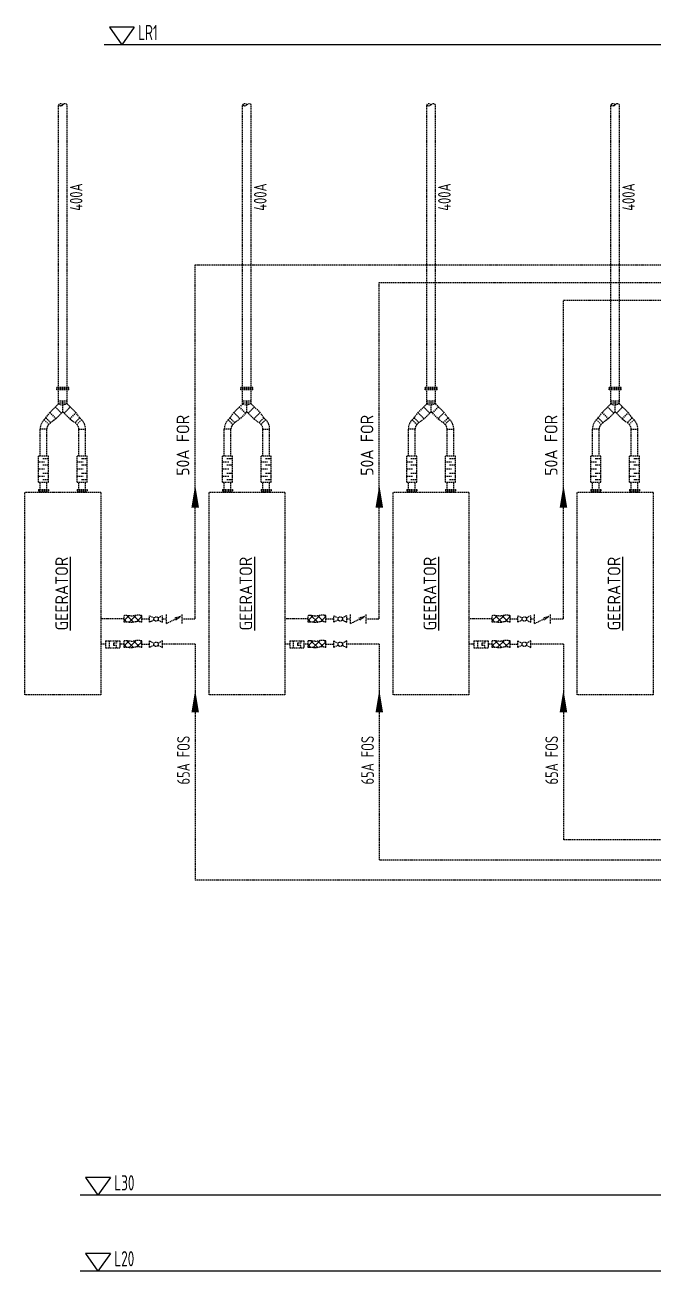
# Model space of a CAD drawing. Header units: millimetres. Extents: x 46 to 742, y 16 to 539.
# Drawn here: x 46.5 to 170.7, y 292.4 to 538.7 of the extents above; entities that cross this region are included whole.
import ezdxf
from ezdxf.enums import TextEntityAlignment as Align

# ---------------------------------------------------------------- set-up
doc = ezdxf.new("R2010")
doc.units = ezdxf.units.MM
doc.linetypes.add('HIDDEN', pattern=[0.375, 0.25, -0.125])
for name, color, linetype in [('7-F-TX', 2, 'Continuous'), ('E-RS-TXT', 3, 'Continuous'), ('G-ANNO-DIM', 2, 'Continuous'), ('G-ANNO-NPLT', 1, 'Continuous'), ('M-PIPE-FOR-F', 240, 'HIDDEN')]:
    doc.layers.add(name, color=color, linetype=linetype)
doc.styles.add('AA-TXT', font='iso.shx', dxfattribs={"width": 0.8, "bigfont": 'chineset.shx'})

msp = doc.modelspace()

# ---------------------------------------------------------------- hatches: boundary and pattern name
at = {"layer": 'M-PIPE-FOR-F', "linetype": 'HIDDEN'}
h = msp.add_hatch(dxfattribs=at)
h.set_pattern_fill('NET', color=252, scale=0.3, angle=45, style=0)
h.set_pattern_definition([(135, (576.0109, 62.0518), (0.6735192, 0.6735192), []), (45, (576.0109, 62.0518), (0.6735192, -0.6735192), [])])
edge = h.paths.add_edge_path()
edge.add_spline(control_points=[(66.07, 421.904), (66.261, 421.918), (66.763, 421.955), (67.693, 421.708), (68.667, 422.132), (69.333, 421.965), (69.574, 421.904)], knot_values=[0, 0, 0, 0, 0.5743149, 1.5064379, 2.8017053, 3.5340502, 3.5340502, 3.5340502, 3.5340502], degree=3, periodic=0)
edge.add_line((69.574, 421.904), (69.574, 420.622))
edge.add_spline(control_points=[(69.574, 420.622), (69.333, 420.683), (68.667, 420.85), (67.693, 420.426), (66.763, 420.673), (66.261, 420.636), (66.07, 420.622)], knot_values=[0, 0, 0, 0, 0.7323449, 2.0276123, 2.9597353, 3.5340502, 3.5340502, 3.5340502, 3.5340502], degree=3, periodic=0)
edge.add_line((66.07, 420.622), (66.07, 421.904))
h = msp.add_hatch(dxfattribs=at)
h.set_pattern_fill('NET', color=252, scale=0.3, angle=45, style=0)
h.set_pattern_definition([(135, (612.4267, 62.0518), (0.6735192, 0.6735192), []), (45, (612.4267, 62.0518), (0.6735192, -0.6735192), [])])
edge = h.paths.add_edge_path()
edge.add_spline(control_points=[(102.486, 421.904), (102.677, 421.918), (103.179, 421.955), (104.109, 421.708), (105.083, 422.132), (105.749, 421.965), (105.99, 421.904)], knot_values=[0, 0, 0, 0, 0.5743149, 1.5064379, 2.8017053, 3.5340502, 3.5340502, 3.5340502, 3.5340502], degree=3, periodic=0)
edge.add_line((105.99, 421.904), (105.99, 420.622))
edge.add_spline(control_points=[(105.99, 420.622), (105.749, 420.683), (105.083, 420.85), (104.109, 420.426), (103.179, 420.673), (102.677, 420.636), (102.486, 420.622)], knot_values=[0, 0, 0, 0, 0.7323449, 2.0276123, 2.9597353, 3.5340502, 3.5340502, 3.5340502, 3.5340502], degree=3, periodic=0)
edge.add_line((102.486, 420.622), (102.486, 421.904))
h = msp.add_hatch(dxfattribs=at)
h.set_pattern_fill('NET', color=252, scale=0.3, angle=45, style=0)
h.set_pattern_definition([(135, (648.8425, 62.0518), (0.6735192, 0.6735192), []), (45, (648.8425, 62.0518), (0.6735192, -0.6735192), [])])
edge = h.paths.add_edge_path()
edge.add_spline(control_points=[(138.901, 421.904), (139.093, 421.918), (139.595, 421.955), (140.525, 421.708), (141.499, 422.132), (142.165, 421.965), (142.406, 421.904)], knot_values=[0, 0, 0, 0, 0.5743149, 1.5064379, 2.8017053, 3.5340502, 3.5340502, 3.5340502, 3.5340502], degree=3, periodic=0)
edge.add_line((142.406, 421.904), (142.406, 420.622))
edge.add_spline(control_points=[(142.406, 420.622), (142.165, 420.683), (141.499, 420.85), (140.525, 420.426), (139.595, 420.673), (139.093, 420.636), (138.901, 420.622)], knot_values=[0, 0, 0, 0, 0.7323449, 2.0276123, 2.9597353, 3.5340502, 3.5340502, 3.5340502, 3.5340502], degree=3, periodic=0)
edge.add_line((138.901, 420.622), (138.901, 421.904))
h = msp.add_hatch(dxfattribs=at)
h.set_pattern_fill('NET', color=252, scale=0.3, angle=45, style=0)
h.set_pattern_definition([(135, (576.0109, 57.0518), (0.6735192, 0.6735192), []), (45, (576.0109, 57.0518), (0.6735192, -0.6735192), [])])
edge = h.paths.add_edge_path()
edge.add_spline(control_points=[(66.07, 416.904), (66.261, 416.918), (66.763, 416.955), (67.693, 416.708), (68.667, 417.132), (69.333, 416.965), (69.574, 416.904)], knot_values=[0, 0, 0, 0, 0.5743149, 1.5064379, 2.8017053, 3.5340502, 3.5340502, 3.5340502, 3.5340502], degree=3, periodic=0)
edge.add_line((69.574, 416.904), (69.574, 415.622))
edge.add_spline(control_points=[(69.574, 415.622), (69.333, 415.683), (68.667, 415.85), (67.693, 415.426), (66.763, 415.673), (66.261, 415.636), (66.07, 415.622)], knot_values=[0, 0, 0, 0, 0.7323449, 2.0276123, 2.9597353, 3.5340502, 3.5340502, 3.5340502, 3.5340502], degree=3, periodic=0)
edge.add_line((66.07, 415.622), (66.07, 416.904))
h = msp.add_hatch(dxfattribs=at)
h.set_pattern_fill('NET', color=252, scale=0.3, angle=45, style=0)
h.set_pattern_definition([(135, (612.4267, 57.0518), (0.6735192, 0.6735192), []), (45, (612.4267, 57.0518), (0.6735192, -0.6735192), [])])
edge = h.paths.add_edge_path()
edge.add_spline(control_points=[(102.486, 416.904), (102.677, 416.918), (103.179, 416.955), (104.109, 416.708), (105.083, 417.132), (105.749, 416.965), (105.99, 416.904)], knot_values=[0, 0, 0, 0, 0.5743149, 1.5064379, 2.8017053, 3.5340502, 3.5340502, 3.5340502, 3.5340502], degree=3, periodic=0)
edge.add_line((105.99, 416.904), (105.99, 415.622))
edge.add_spline(control_points=[(105.99, 415.622), (105.749, 415.683), (105.083, 415.85), (104.109, 415.426), (103.179, 415.673), (102.677, 415.636), (102.486, 415.622)], knot_values=[0, 0, 0, 0, 0.7323449, 2.0276123, 2.9597353, 3.5340502, 3.5340502, 3.5340502, 3.5340502], degree=3, periodic=0)
edge.add_line((102.486, 415.622), (102.486, 416.904))
h = msp.add_hatch(dxfattribs=at)
h.set_pattern_fill('NET', color=252, scale=0.3, angle=45, style=0)
h.set_pattern_definition([(135, (648.8425, 57.0518), (0.6735192, 0.6735192), []), (45, (648.8425, 57.0518), (0.6735192, -0.6735192), [])])
edge = h.paths.add_edge_path()
edge.add_spline(control_points=[(138.901, 416.904), (139.093, 416.918), (139.595, 416.955), (140.525, 416.708), (141.499, 417.132), (142.165, 416.965), (142.406, 416.904)], knot_values=[0, 0, 0, 0, 0.5743149, 1.5064379, 2.8017053, 3.5340502, 3.5340502, 3.5340502, 3.5340502], degree=3, periodic=0)
edge.add_line((142.406, 416.904), (142.406, 415.622))
edge.add_spline(control_points=[(142.406, 415.622), (142.165, 415.683), (141.499, 415.85), (140.525, 415.426), (139.595, 415.673), (139.093, 415.636), (138.901, 415.622)], knot_values=[0, 0, 0, 0, 0.7323449, 2.0276123, 2.9597353, 3.5340502, 3.5340502, 3.5340502, 3.5340502], degree=3, periodic=0)
edge.add_line((138.901, 415.622), (138.901, 416.904))

# ---------------------------------------------------------------- linework, layer by layer
at = {"layer": '7-F-TX'}
for p, q in [((68.072, 538.217), (63.174, 538.217)), ((63.174, 538.217), (65.623, 534.729)), ((68.072, 538.217), (65.623, 534.729)), ((63.355, 310.851), (58.457, 310.851)), ((58.457, 310.851), (60.906, 307.363)), ((63.355, 310.851), (60.906, 307.363)), ((63.355, 295.851), (58.457, 295.851)), ((58.457, 295.851), (60.906, 292.363)), ((63.355, 295.851), (60.906, 292.363))]:
    msp.add_line(p, q, dxfattribs=at)
at = {"layer": 'G-ANNO-DIM', "linetype": 'Continuous'}
for p, q in [((80.647, 534.729), (62.114, 534.729)), ((80.647, 534.729), (62.114, 534.729)), ((75.929, 307.363), (57.396, 307.363)), ((75.929, 307.363), (57.396, 307.363)), ((75.929, 292.363), (57.396, 292.363)), ((75.929, 292.363), (57.396, 292.363))]:
    msp.add_line(p, q, dxfattribs=at)
at = {"layer": 'G-ANNO-NPLT'}
for p, q in [((706.603, 534.729), (80.647, 534.729)), ((727.046, 307.363), (75.929, 307.363)), ((727.046, 292.363), (75.929, 292.363))]:
    msp.add_line(p, q, dxfattribs=at)
at = {"layer": 'M-PIPE-FOR-F', "color": 252, "linetype": 'HIDDEN'}
for p, q in [((53.09, 466.975), (53.09, 522.886)), ((54.818, 466.975), (54.818, 522.886)), ((89.506, 466.975), (89.506, 522.886)), ((91.234, 466.975), (91.234, 522.886)), ((125.922, 466.975), (125.922, 522.886)), ((127.65, 466.975), (127.65, 522.886)), ((162.338, 466.975), (162.338, 522.886)), ((164.066, 466.975), (164.066, 522.886)), ((80.137, 491.263), (269.601, 491.263)), ((80.137, 421.263), (80.137, 491.263)), ((116.553, 487.763), (269.601, 487.763)), ((116.553, 421.263), (116.553, 487.763)), ((152.969, 484.263), (269.601, 484.263)), ((152.969, 421.263), (152.969, 484.263)), ((52.758, 466.576), (52.758, 466.975)), ((55.151, 466.975), (52.758, 466.975)), ((55.151, 466.776), (52.758, 466.776)), ((55.151, 466.576), (52.758, 466.576)), ((53.09, 463.773), (53.09, 466.576)), ((54.818, 463.773), (54.818, 466.576)), ((55.151, 466.576), (55.151, 466.975)), ((89.174, 466.576), (89.174, 466.975)), ((91.566, 466.975), (89.174, 466.975)), ((91.566, 466.776), (89.174, 466.776)), ((91.566, 466.576), (89.174, 466.576)), ((89.506, 463.773), (89.506, 466.576)), ((91.234, 463.773), (91.234, 466.576)), ((91.566, 466.576), (91.566, 466.975)), ((125.589, 466.576), (125.589, 466.975)), ((127.982, 466.975), (125.589, 466.975)), ((127.982, 466.776), (125.589, 466.776)), ((127.982, 466.576), (125.589, 466.576)), ((125.922, 463.773), (125.922, 466.576)), ((127.65, 463.773), (127.65, 466.576)), ((127.982, 466.576), (127.982, 466.975)), ((162.005, 466.576), (162.005, 466.975)), ((164.398, 466.975), (162.005, 466.975)), ((164.398, 466.776), (162.005, 466.776)), ((164.398, 466.576), (162.005, 466.576)), ((162.338, 463.773), (162.338, 466.576)), ((164.066, 463.773), (164.066, 466.576)), ((164.398, 466.576), (164.398, 466.975)), ((53.09, 463.773), (51.357, 462.039)), ((53.7, 461.939), (52.478, 463.161)), ((54.818, 464.337), (53.09, 464.337)), ((54.818, 463.921), (53.09, 463.921)), ((53.09, 463.773), (53.954, 463.542)), ((53.954, 462.193), (53.954, 464.337)), ((54.818, 463.773), (53.954, 463.542)), ((54.208, 461.939), (55.43, 463.161)), ((54.818, 463.773), (56.552, 462.039)), ((89.506, 463.773), (87.772, 462.039)), ((90.116, 461.939), (88.894, 463.161)), ((91.234, 464.337), (89.506, 464.337)), ((91.234, 463.921), (89.506, 463.921)), ((89.506, 463.773), (90.37, 463.542)), ((90.37, 462.193), (90.37, 464.337)), ((91.234, 463.773), (90.37, 463.542)), ((90.624, 461.939), (91.846, 463.161)), ((91.234, 463.773), (92.968, 462.039)), ((125.922, 463.773), (124.188, 462.039)), ((126.532, 461.939), (125.31, 463.161)), ((127.65, 464.337), (125.922, 464.337)), ((127.65, 463.921), (125.922, 463.921)), ((125.922, 463.773), (126.786, 463.542)), ((126.786, 462.193), (126.786, 464.337)), ((127.65, 463.773), (126.786, 463.542)), ((127.04, 461.939), (128.262, 463.161)), ((127.65, 463.773), (129.384, 462.039)), ((162.338, 463.773), (160.604, 462.039)), ((162.948, 461.939), (161.726, 463.161)), ((164.066, 464.337), (162.338, 464.337)), ((164.066, 463.921), (162.338, 463.921)), ((162.338, 463.773), (163.202, 463.542)), ((163.202, 462.193), (163.202, 464.337)), ((164.066, 463.773), (163.202, 463.542)), ((163.456, 461.939), (164.678, 463.161)), ((164.066, 463.773), (165.799, 462.039)), ((50.601, 461.001), (50.243, 460.643)), ((50.243, 460.643), (51.182, 459.703)), ((50.601, 461.001), (51.357, 462.039)), ((50.601, 461.001), (51.541, 460.061)), ((51.357, 462.039), (52.579, 460.817)), ((52.579, 460.817), (51.541, 460.061)), ((53.954, 462.193), (52.579, 460.817)), ((53.954, 462.193), (55.33, 460.817)), ((56.552, 462.039), (55.33, 460.817)), ((55.33, 460.817), (56.368, 460.061)), ((57.308, 461.001), (56.368, 460.061)), ((57.308, 461.001), (56.552, 462.039)), ((57.666, 460.643), (56.726, 459.703)), ((57.308, 461.001), (57.666, 460.643)), ((87.016, 461.001), (86.658, 460.643)), ((86.658, 460.643), (87.598, 459.703)), ((87.016, 461.001), (87.772, 462.039)), ((87.016, 461.001), (87.956, 460.061)), ((87.772, 462.039), (88.994, 460.817)), ((88.994, 460.817), (87.956, 460.061)), ((90.37, 462.193), (88.994, 460.817)), ((90.37, 462.193), (91.746, 460.817)), ((92.968, 462.039), (91.746, 460.817)), ((91.746, 460.817), (92.784, 460.061)), ((93.724, 461.001), (92.784, 460.061)), ((93.724, 461.001), (92.968, 462.039)), ((94.082, 460.643), (93.142, 459.703)), ((93.724, 461.001), (94.082, 460.643)), ((123.432, 461.001), (123.074, 460.643)), ((123.074, 460.643), (124.014, 459.703)), ((123.432, 461.001), (124.188, 462.039)), ((123.432, 461.001), (124.372, 460.061)), ((124.188, 462.039), (125.41, 460.817)), ((125.41, 460.817), (124.372, 460.061)), ((126.786, 462.193), (125.41, 460.817)), ((126.786, 462.193), (128.162, 460.817)), ((129.384, 462.039), (128.162, 460.817)), ((128.162, 460.817), (129.199, 460.061)), ((130.139, 461.001), (129.199, 460.061)), ((130.139, 461.001), (129.384, 462.039)), ((130.498, 460.643), (129.558, 459.703)), ((130.139, 461.001), (130.498, 460.643)), ((159.848, 461.001), (159.49, 460.643)), ((159.49, 460.643), (160.43, 459.703)), ((159.848, 461.001), (160.604, 462.039)), ((159.848, 461.001), (160.788, 460.061)), ((160.604, 462.039), (161.826, 460.817)), ((161.826, 460.817), (160.788, 460.061)), ((163.202, 462.193), (161.826, 460.817)), ((163.202, 462.193), (164.577, 460.817)), ((165.799, 462.039), (164.577, 460.817)), ((164.577, 460.817), (165.615, 460.061)), ((166.555, 461.001), (165.615, 460.061)), ((166.555, 461.001), (165.799, 462.039)), ((166.913, 460.643), (165.973, 459.703)), ((166.555, 461.001), (166.913, 460.643)), ((49.464, 458.682), (49.464, 458.763)), ((50.793, 458.763), (49.464, 458.763)), ((49.464, 453.489), (49.464, 458.682)), ((50.793, 458.682), (50.793, 458.763)), ((50.793, 453.489), (50.793, 458.682)), ((51.541, 460.061), (51.182, 459.703)), ((56.368, 460.061), (56.726, 459.703)), ((57.115, 458.682), (57.115, 458.763)), ((57.115, 458.763), (58.445, 458.763)), ((57.115, 453.489), (57.115, 458.682)), ((58.445, 458.682), (58.445, 458.763)), ((58.445, 453.489), (58.445, 458.682)), ((85.88, 458.682), (85.88, 458.763)), ((87.209, 458.763), (85.88, 458.763)), ((85.88, 453.489), (85.88, 458.682)), ((87.209, 458.682), (87.209, 458.763)), ((87.209, 453.489), (87.209, 458.682)), ((87.956, 460.061), (87.598, 459.703)), ((92.784, 460.061), (93.142, 459.703)), ((93.531, 458.682), (93.531, 458.763)), ((93.531, 458.763), (94.861, 458.763)), ((93.531, 453.489), (93.531, 458.682)), ((94.861, 458.682), (94.861, 458.763)), ((94.861, 453.489), (94.861, 458.682)), ((122.295, 458.682), (122.295, 458.763)), ((123.625, 458.763), (122.295, 458.763)), ((122.295, 453.489), (122.295, 458.682)), ((123.625, 458.682), (123.625, 458.763)), ((123.625, 453.489), (123.625, 458.682)), ((124.372, 460.061), (124.014, 459.703)), ((129.199, 460.061), (129.558, 459.703)), ((129.947, 458.682), (129.947, 458.763)), ((129.947, 458.763), (131.276, 458.763)), ((129.947, 453.489), (129.947, 458.682)), ((131.276, 458.682), (131.276, 458.763)), ((131.276, 453.489), (131.276, 458.682)), ((158.711, 458.682), (158.711, 458.763)), ((160.041, 458.763), (158.711, 458.763)), ((158.711, 453.489), (158.711, 458.682)), ((160.041, 458.682), (160.041, 458.763)), ((160.041, 453.489), (160.041, 458.682)), ((160.788, 460.061), (160.43, 459.703)), ((165.615, 460.061), (165.973, 459.703)), ((166.363, 458.682), (166.363, 458.763)), ((166.363, 458.763), (167.692, 458.763)), ((166.363, 453.489), (166.363, 458.682)), ((167.692, 458.682), (167.692, 458.763)), ((167.692, 453.489), (167.692, 458.682)), ((49.131, 453.489), (51.125, 453.489)), ((49.131, 448.316), (49.131, 453.489)), ((51.125, 448.316), (51.125, 453.489)), ((56.783, 453.489), (58.777, 453.489)), ((56.783, 448.316), (56.783, 453.489)), ((58.777, 448.316), (58.777, 453.489)), ((85.547, 453.489), (87.541, 453.489)), ((85.547, 448.316), (85.547, 453.489)), ((87.541, 448.316), (87.541, 453.489)), ((93.199, 453.489), (95.193, 453.489)), ((93.199, 448.316), (93.199, 453.489)), ((95.193, 448.316), (95.193, 453.489)), ((121.963, 453.489), (123.957, 453.489)), ((121.963, 448.316), (121.963, 453.489)), ((123.957, 448.316), (123.957, 453.489)), ((129.615, 453.489), (131.609, 453.489)), ((129.615, 448.316), (129.615, 453.489)), ((131.609, 448.316), (131.609, 453.489)), ((158.379, 453.489), (160.373, 453.489)), ((158.379, 448.316), (158.379, 453.489)), ((160.373, 448.316), (160.373, 453.489)), ((166.03, 453.489), (168.024, 453.489)), ((166.03, 448.316), (166.03, 453.489)), ((168.024, 448.316), (168.024, 453.489)), ((49.131, 452.324), (50.347, 452.324)), ((49.131, 450.902), (50.347, 450.902)), ((49.979, 452.952), (51.125, 452.952)), ((49.979, 451.704), (51.125, 451.704)), ((56.783, 452.324), (57.998, 452.324)), ((56.783, 450.902), (57.998, 450.902)), ((57.631, 452.952), (58.777, 452.952)), ((57.631, 451.704), (58.777, 451.704)), ((85.547, 452.324), (86.763, 452.324)), ((85.547, 450.902), (86.763, 450.902)), ((86.395, 452.952), (87.541, 452.952)), ((86.395, 451.704), (87.541, 451.704)), ((93.199, 452.324), (94.414, 452.324)), ((93.199, 450.902), (94.414, 450.902)), ((94.047, 452.952), (95.193, 452.952)), ((94.047, 451.704), (95.193, 451.704)), ((121.963, 452.324), (123.179, 452.324)), ((121.963, 450.902), (123.179, 450.902)), ((122.811, 452.952), (123.957, 452.952)), ((122.811, 451.704), (123.957, 451.704)), ((129.615, 452.324), (130.83, 452.324)), ((129.615, 450.902), (130.83, 450.902)), ((130.463, 452.952), (131.609, 452.952)), ((130.463, 451.704), (131.609, 451.704)), ((158.379, 452.324), (159.594, 452.324)), ((158.379, 450.902), (159.594, 450.902)), ((159.227, 452.952), (160.373, 452.952)), ((159.227, 451.704), (160.373, 451.704)), ((166.03, 452.324), (167.246, 452.324)), ((166.03, 450.902), (167.246, 450.902)), ((166.878, 452.952), (168.024, 452.952)), ((166.878, 451.704), (168.024, 451.704)), ((49.131, 449.481), (50.347, 449.481)), ((49.131, 448.316), (51.125, 448.316)), ((49.464, 446.82), (49.464, 448.316)), ((49.979, 450.101), (51.125, 450.101)), ((49.979, 448.853), (51.125, 448.853)), ((50.793, 446.82), (50.793, 448.316)), ((56.783, 449.481), (57.998, 449.481)), ((56.783, 448.316), (58.777, 448.316)), ((57.115, 446.82), (57.115, 448.316)), ((57.631, 450.101), (58.777, 450.101)), ((57.631, 448.853), (58.777, 448.853)), ((58.445, 446.82), (58.445, 448.316)), ((85.547, 449.481), (86.763, 449.481)), ((85.547, 448.316), (87.541, 448.316)), ((85.88, 446.82), (85.88, 448.316)), ((86.395, 450.101), (87.541, 450.101)), ((86.395, 448.853), (87.541, 448.853)), ((87.209, 446.82), (87.209, 448.316)), ((93.199, 449.481), (94.414, 449.481)), ((93.199, 448.316), (95.193, 448.316)), ((93.531, 446.82), (93.531, 448.316)), ((94.047, 450.101), (95.193, 450.101)), ((94.047, 448.853), (95.193, 448.853)), ((94.861, 446.82), (94.861, 448.316)), ((121.963, 449.481), (123.179, 449.481)), ((121.963, 448.316), (123.957, 448.316)), ((122.295, 446.82), (122.295, 448.316)), ((122.811, 450.101), (123.957, 450.101)), ((122.811, 448.853), (123.957, 448.853)), ((123.625, 446.82), (123.625, 448.316)), ((129.615, 449.481), (130.83, 449.481)), ((129.615, 448.316), (131.609, 448.316)), ((129.947, 446.82), (129.947, 448.316)), ((130.463, 450.101), (131.609, 450.101)), ((130.463, 448.853), (131.609, 448.853)), ((131.276, 446.82), (131.276, 448.316)), ((158.379, 449.481), (159.594, 449.481)), ((158.379, 448.316), (160.373, 448.316)), ((158.711, 446.82), (158.711, 448.316)), ((159.227, 450.101), (160.373, 450.101)), ((159.227, 448.853), (160.373, 448.853)), ((160.041, 446.82), (160.041, 448.316)), ((166.03, 449.481), (167.246, 449.481)), ((166.03, 448.316), (168.024, 448.316)), ((166.363, 446.82), (166.363, 448.316)), ((166.878, 450.101), (168.024, 450.101)), ((166.878, 448.853), (168.024, 448.853)), ((167.692, 446.82), (167.692, 448.316)), ((61.454, 446.263), (46.454, 446.263)), ((46.454, 406.263), (46.454, 446.263)), ((49.131, 446.82), (49.131, 446.421)), ((49.131, 446.82), (51.125, 446.82)), ((49.131, 446.62), (51.125, 446.62)), ((49.131, 446.421), (51.125, 446.421)), ((49.464, 446.263), (49.464, 446.421)), ((50.793, 446.263), (50.793, 446.421)), ((51.125, 446.82), (51.125, 446.421)), ((56.783, 446.82), (56.783, 446.421)), ((56.783, 446.82), (58.777, 446.82)), ((56.783, 446.62), (58.777, 446.62)), ((56.783, 446.421), (58.777, 446.421)), ((57.115, 446.263), (57.115, 446.421)), ((58.445, 446.263), (58.445, 446.421)), ((58.777, 446.82), (58.777, 446.421)), ((61.454, 446.263), (61.454, 406.263)), ((97.87, 446.263), (82.87, 446.263)), ((82.87, 406.263), (82.87, 446.263)), ((85.547, 446.82), (85.547, 446.421)), ((85.547, 446.82), (87.541, 446.82)), ((85.547, 446.62), (87.541, 446.62)), ((85.547, 446.421), (87.541, 446.421)), ((85.88, 446.263), (85.88, 446.421)), ((87.209, 446.263), (87.209, 446.421)), ((87.541, 446.82), (87.541, 446.421)), ((93.199, 446.82), (93.199, 446.421)), ((93.199, 446.82), (95.193, 446.82)), ((93.199, 446.62), (95.193, 446.62)), ((93.199, 446.421), (95.193, 446.421)), ((93.531, 446.263), (93.531, 446.421)), ((94.861, 446.263), (94.861, 446.421)), ((95.193, 446.82), (95.193, 446.421)), ((97.87, 446.263), (97.87, 406.263)), ((134.286, 446.263), (119.286, 446.263)), ((119.286, 406.263), (119.286, 446.263)), ((121.963, 446.82), (121.963, 446.421)), ((121.963, 446.82), (123.957, 446.82)), ((121.963, 446.62), (123.957, 446.62)), ((121.963, 446.421), (123.957, 446.421)), ((122.295, 446.263), (122.295, 446.421)), ((123.625, 446.263), (123.625, 446.421)), ((123.957, 446.82), (123.957, 446.421)), ((129.615, 446.82), (129.615, 446.421)), ((129.615, 446.82), (131.609, 446.82)), ((129.615, 446.62), (131.609, 446.62)), ((129.615, 446.421), (131.609, 446.421)), ((129.947, 446.263), (129.947, 446.421)), ((131.276, 446.263), (131.276, 446.421)), ((131.609, 446.82), (131.609, 446.421)), ((134.286, 446.263), (134.286, 406.263)), ((170.702, 446.263), (155.702, 446.263)), ((155.702, 406.263), (155.702, 446.263)), ((158.379, 446.82), (158.379, 446.421)), ((158.379, 446.82), (160.373, 446.82)), ((158.379, 446.62), (160.373, 446.62)), ((158.379, 446.421), (160.373, 446.421)), ((158.711, 446.263), (158.711, 446.421)), ((160.041, 446.263), (160.041, 446.421)), ((160.373, 446.82), (160.373, 446.421)), ((166.03, 446.82), (166.03, 446.421)), ((166.03, 446.82), (168.024, 446.82)), ((166.03, 446.62), (168.024, 446.62)), ((166.03, 446.421), (168.024, 446.421)), ((166.363, 446.263), (166.363, 446.421)), ((167.692, 446.263), (167.692, 446.421)), ((168.024, 446.82), (168.024, 446.421)), ((170.702, 446.263), (170.702, 406.263)), ((66.07, 421.263), (61.454, 421.263)), ((66.07, 420.622), (66.07, 421.904)), ((69.574, 420.622), (69.574, 421.904)), ((69.574, 421.263), (71.125, 421.263)), ((71.125, 420.622), (71.125, 421.904)), ((71.125, 421.904), (72.014, 421.459)), ((73.689, 421.904), (72.799, 421.459)), ((73.689, 420.622), (73.689, 421.904)), ((73.689, 421.263), (74.437, 421.263)), ((74.437, 420.374), (74.437, 422.152)), ((74.437, 420.374), (77.233, 421.731)), ((77.233, 421.731), (76.115, 421.434)), ((77.233, 421.731), (76.115, 421.434)), ((77.233, 421.731), (76.308, 421.037)), ((77.233, 421.731), (76.308, 421.037)), ((77.555, 420.374), (77.555, 422.152)), ((77.555, 421.263), (80.137, 421.263)), ((102.486, 421.263), (97.87, 421.263)), ((102.486, 420.622), (102.486, 421.904)), ((105.99, 420.622), (105.99, 421.904)), ((105.99, 421.263), (107.54, 421.263)), ((107.54, 420.622), (107.54, 421.904)), ((107.54, 421.904), (108.43, 421.459)), ((110.104, 421.904), (109.215, 421.459)), ((110.104, 420.622), (110.104, 421.904)), ((110.104, 421.263), (110.853, 421.263)), ((110.853, 420.374), (110.853, 422.152)), ((110.853, 420.374), (113.649, 421.731)), ((113.649, 421.731), (112.531, 421.434)), ((113.649, 421.731), (112.531, 421.434)), ((113.649, 421.731), (112.724, 421.037)), ((113.649, 421.731), (112.724, 421.037)), ((113.971, 420.374), (113.971, 422.152)), ((113.971, 421.263), (116.553, 421.263)), ((138.901, 421.263), (134.286, 421.263)), ((138.901, 420.622), (138.901, 421.904)), ((142.406, 420.622), (142.406, 421.904)), ((142.406, 421.263), (143.956, 421.263)), ((143.956, 420.622), (143.956, 421.904)), ((143.956, 421.904), (144.846, 421.459)), ((146.52, 421.904), (145.631, 421.459)), ((146.52, 420.622), (146.52, 421.904)), ((146.52, 421.263), (147.269, 421.263)), ((147.269, 420.374), (147.269, 422.152)), ((147.269, 420.374), (150.064, 421.731)), ((150.064, 421.731), (148.947, 421.434)), ((150.064, 421.731), (148.947, 421.434)), ((150.064, 421.731), (149.14, 421.037)), ((150.064, 421.731), (149.14, 421.037)), ((150.386, 420.374), (150.386, 422.152)), ((150.386, 421.263), (152.969, 421.263)), ((72.014, 421.067), (71.125, 420.622)), ((72.799, 421.067), (73.689, 420.622)), ((108.43, 421.067), (107.54, 420.622)), ((109.215, 421.067), (110.104, 420.622)), ((144.846, 421.067), (143.956, 420.622)), ((145.631, 421.067), (146.52, 420.622)), ((62.427, 416.263), (61.454, 416.263)), ((62.427, 416.962), (62.427, 415.564)), ((62.427, 416.962), (62.427, 415.564)), ((62.427, 416.962), (65.224, 416.962)), ((63.117, 416.962), (63.117, 415.564)), ((63.982, 416.491), (63.982, 416.035)), ((64.596, 416.491), (63.982, 416.491)), ((64.596, 416.962), (64.596, 416.491)), ((65.224, 416.962), (65.224, 415.564)), ((65.224, 416.962), (65.224, 416.263)), ((65.224, 416.263), (65.224, 415.564)), ((66.07, 416.263), (65.224, 416.263)), ((66.07, 415.622), (66.07, 416.904)), ((69.574, 415.622), (69.574, 416.904)), ((69.574, 416.263), (71.125, 416.263)), ((71.125, 415.622), (71.125, 416.904)), ((71.125, 416.904), (72.014, 416.459)), ((73.689, 416.904), (72.799, 416.459)), ((73.689, 415.622), (73.689, 416.904)), ((80.137, 416.263), (73.689, 416.263)), ((80.137, 416.263), (80.137, 369.608)), ((98.843, 416.263), (97.87, 416.263)), ((98.843, 416.962), (98.843, 415.564)), ((98.843, 416.962), (98.843, 415.564)), ((98.843, 416.962), (101.64, 416.962)), ((99.533, 416.962), (99.533, 415.564)), ((100.398, 416.491), (100.398, 416.035)), ((101.011, 416.491), (100.398, 416.491)), ((101.011, 416.962), (101.011, 416.491)), ((101.64, 416.962), (101.64, 415.564)), ((101.64, 416.962), (101.64, 416.263)), ((101.64, 416.263), (101.64, 415.564)), ((102.486, 416.263), (101.64, 416.263)), ((102.486, 415.622), (102.486, 416.904)), ((105.99, 415.622), (105.99, 416.904)), ((105.99, 416.263), (107.54, 416.263)), ((107.54, 415.622), (107.54, 416.904)), ((107.54, 416.904), (108.43, 416.459)), ((110.104, 416.904), (109.215, 416.459)), ((110.104, 415.622), (110.104, 416.904)), ((116.553, 416.263), (110.104, 416.263)), ((116.553, 416.263), (116.553, 373.608)), ((135.259, 416.263), (134.286, 416.263)), ((135.259, 416.962), (135.259, 415.564)), ((135.259, 416.962), (135.259, 415.564)), ((135.259, 416.962), (138.055, 416.962)), ((135.949, 416.962), (135.949, 415.564)), ((136.814, 416.491), (136.814, 416.035)), ((137.427, 416.491), (136.814, 416.491)), ((137.427, 416.962), (137.427, 416.491)), ((138.055, 416.962), (138.055, 415.564)), ((138.055, 416.962), (138.055, 416.263)), ((138.055, 416.263), (138.055, 415.564)), ((138.901, 416.263), (138.055, 416.263)), ((138.901, 415.622), (138.901, 416.904)), ((142.406, 415.622), (142.406, 416.904)), ((142.406, 416.263), (143.956, 416.263)), ((143.956, 415.622), (143.956, 416.904)), ((143.956, 416.904), (144.846, 416.459)), ((146.52, 416.904), (145.631, 416.459)), ((146.52, 415.622), (146.52, 416.904)), ((152.969, 416.263), (146.52, 416.263)), ((152.969, 416.263), (152.969, 377.608)), ((62.427, 415.564), (65.224, 415.564)), ((64.596, 416.035), (63.982, 416.035)), ((64.596, 415.564), (64.596, 416.035)), ((72.014, 416.067), (71.125, 415.622)), ((72.799, 416.067), (73.689, 415.622)), ((98.843, 415.564), (101.64, 415.564)), ((101.011, 416.035), (100.398, 416.035)), ((101.011, 415.564), (101.011, 416.035)), ((108.43, 416.067), (107.54, 415.622)), ((109.215, 416.067), (110.104, 415.622)), ((135.259, 415.564), (138.055, 415.564)), ((137.427, 416.035), (136.814, 416.035)), ((137.427, 415.564), (137.427, 416.035)), ((144.846, 416.067), (143.956, 415.622)), ((145.631, 416.067), (146.52, 415.622)), ((61.454, 406.263), (46.454, 406.263)), ((97.87, 406.263), (82.87, 406.263)), ((134.286, 406.263), (119.286, 406.263)), ((170.702, 406.263), (155.702, 406.263)), ((251.2, 377.608), (152.969, 377.608)), ((246.2, 373.608), (116.553, 373.608)), ((241.2, 369.608), (80.137, 369.608))]:
    msp.add_line(p, q, dxfattribs=at)
for points in [[(80.137, 447.759, 0, 1.496, 0), (80.137, 443.272, 0, 0, 0)], [(116.553, 447.759, 0, 1.496, 0), (116.553, 443.272, 0, 0, 0)], [(152.969, 447.759, 0, 1.496, 0), (152.969, 443.272, 0, 0, 0)], [(80.137, 407.261, 0, 1.496, 0), (80.137, 402.774, 0, 0, 0)], [(116.553, 407.261, 0, 1.496, 0), (116.553, 402.774, 0, 0, 0)], [(152.969, 407.261, 0, 1.496, 0), (152.969, 402.774, 0, 0, 0)]]:
    msp.add_lwpolyline(points, format="xyseb", dxfattribs=at)
for centre in [(72.407, 421.263), (108.822, 421.263), (145.238, 421.263), (72.407, 416.263), (108.822, 416.263), (145.238, 416.263)]:
    msp.add_circle(centre, 0.439, dxfattribs=at)
for centre, radius, start, end in [((53.522, 522.453), 0.611, 45, 135), ((53.522, 523.318), 0.611, 225, 315), ((54.386, 522.453), 0.611, 45, 135), ((89.938, 522.453), 0.611, 45, 135), ((89.938, 523.318), 0.611, 225, 315), ((90.802, 522.453), 0.611, 45, 135), ((126.354, 522.453), 0.611, 45, 135), ((126.354, 523.318), 0.611, 225, 315), ((127.218, 522.453), 0.611, 45, 135), ((162.77, 522.453), 0.611, 45, 135), ((162.77, 523.318), 0.611, 225, 315), ((163.634, 522.453), 0.611, 45, 135), ((52.122, 458.763), 2.659, 135, 180), ((55.786, 458.763), 2.659, 0, 45), ((88.538, 458.763), 2.659, 135, 180), ((92.202, 458.763), 2.659, 0, 45), ((124.954, 458.763), 2.659, 135, 180), ((128.618, 458.763), 2.659, 0, 45), ((161.37, 458.763), 2.659, 135, 180), ((165.033, 458.763), 2.659, 0, 45), ((52.122, 458.763), 1.329, 135, 180), ((55.786, 458.763), 1.329, 0, 45), ((88.538, 458.763), 1.329, 135, 180), ((92.202, 458.763), 1.329, 0, 45), ((124.954, 458.763), 1.329, 135, 180), ((128.618, 458.763), 1.329, 0, 45), ((161.37, 458.763), 1.329, 135, 180), ((165.033, 458.763), 1.329, 0, 45)]:
    msp.add_arc(centre, radius, start, end, dxfattribs=at)
for points in [[(69.574, 421.904), (68.852, 422.026), (67.571, 421.83), (66.644, 421.922), (66.07, 421.904)], [(105.99, 421.904), (105.268, 422.026), (103.987, 421.83), (103.06, 421.922), (102.486, 421.904)], [(142.406, 421.904), (141.683, 422.026), (140.403, 421.83), (139.475, 421.922), (138.901, 421.904)], [(69.574, 420.622), (68.852, 420.744), (67.571, 420.548), (66.644, 420.639), (66.07, 420.622)], [(105.99, 420.622), (105.268, 420.744), (103.987, 420.548), (103.06, 420.639), (102.486, 420.622)], [(142.406, 420.622), (141.683, 420.744), (140.403, 420.548), (139.475, 420.639), (138.901, 420.622)], [(69.574, 416.904), (68.852, 417.026), (67.571, 416.83), (66.644, 416.922), (66.07, 416.904)], [(105.99, 416.904), (105.268, 417.026), (103.987, 416.83), (103.06, 416.922), (102.486, 416.904)], [(142.406, 416.904), (141.683, 417.026), (140.403, 416.83), (139.475, 416.922), (138.901, 416.904)], [(69.574, 415.622), (68.852, 415.744), (67.571, 415.548), (66.644, 415.639), (66.07, 415.622)], [(105.99, 415.622), (105.268, 415.744), (103.987, 415.548), (103.06, 415.639), (102.486, 415.622)], [(142.406, 415.622), (141.683, 415.744), (140.403, 415.548), (139.475, 415.639), (138.901, 415.622)]]:
    msp.add_spline(points, degree=3, dxfattribs=at)

# ---------------------------------------------------------------- texts
at = {"layer": 'E-RS-TXT', "style": 'AA-TXT', "width": 0.7}
for s, p in [('LR1', (68.861, 535.671)), ('L30', (64.143, 308.305)), ('L20', (64.143, 293.305))]:
    msp.add_text(s, height=3, dxfattribs=at).set_placement(p)
at = {"layer": 'M-PIPE-FOR-F', "color": 252, "linetype": 'HIDDEN', "style": 'AA-TXT', "width": 0.8}
for s, p in [('400A', (56.592, 504.65)), ('400A', (93.008, 504.65)), ('400A', (129.424, 504.65)), ('400A', (165.84, 504.65)), ('65A FOS', (77.814, 393.344)), ('65A FOS', (114.23, 393.344)), ('65A FOS', (150.646, 393.344))]:
    msp.add_text(s, height=2.5, rotation=90, dxfattribs=at).set_placement(p, align=Align.MIDDLE_CENTER)
at = {"layer": 'M-PIPE-FOR-F', "color": 252, "linetype": 'HIDDEN', "style": 'AA-TXT'}
for s, p in [('50A FOR', (77.71, 455.576)), ('50A FOR', (114.125, 455.576)), ('50A FOR', (150.541, 455.576)), ('%%UGEERATOR', (53.741, 426.263)), ('%%UGEERATOR', (90.157, 426.263)), ('%%UGEERATOR', (126.573, 426.263)), ('%%UGEERATOR', (162.988, 426.263))]:
    msp.add_text(s, height=2.5, rotation=90, dxfattribs=at).set_placement(p, align=Align.MIDDLE_CENTER)

doc.saveas('drawing.dxf')
